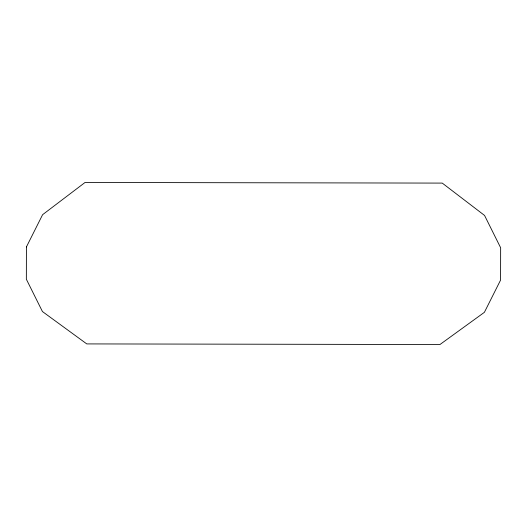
<?xml version="1.0" encoding="UTF-8"?>
<svg xmlns="http://www.w3.org/2000/svg" width="527" height="527" viewBox="0 0 527 527"><rect width="100%" height="100%" fill="white"/><g stroke="black" fill="none" stroke-linecap="round" stroke-linejoin="round"><path stroke-width="0.79" d="M26.409 246.946L26.35 279.231L42.437 311.549L86.777 343.914L439.94 344.533L484.392 312.32L500.591 280.061L500.65 247.769L484.563 215.451L442.239 183.093L85.045 182.467L42.608 214.68L26.409 246.946"/></g></svg>
